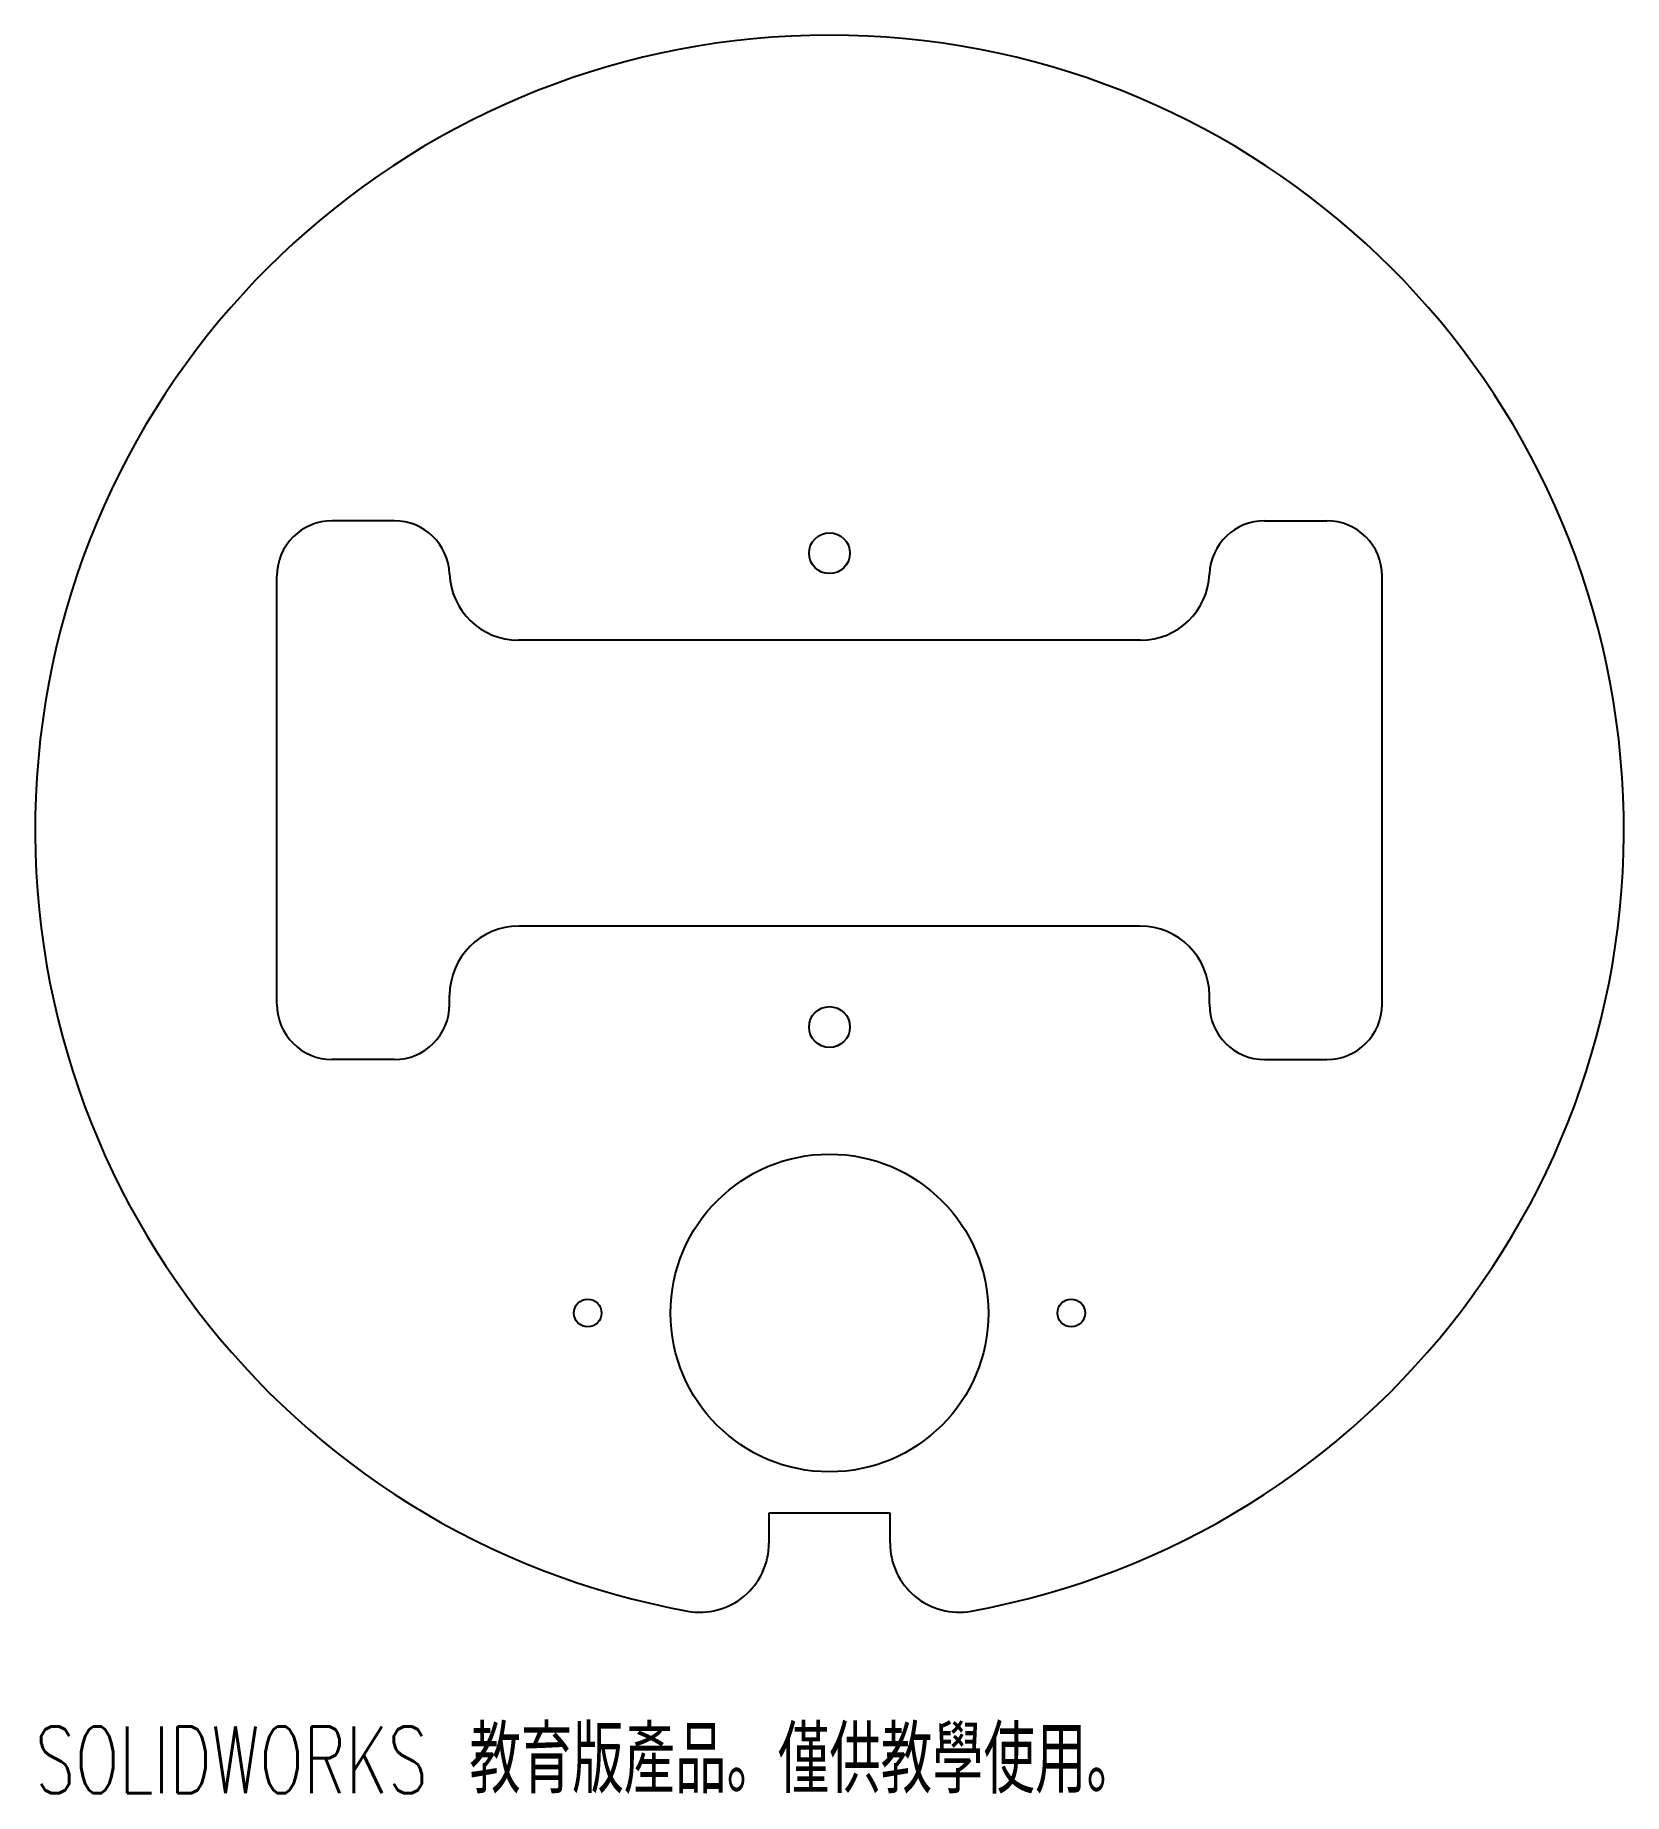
# Model space of a CAD drawing. Header units: millimetres. Extents: x -58 to 58, y -70 to 58.
import ezdxf

# ---------------------------------------------------------------- set-up
doc = ezdxf.new("R2010")
doc.units = ezdxf.units.MM
doc.styles.add('SLDTEXTSTYLE0', font='TXT', dxfattribs={"width": 0.7, "bigfont": 'bigfont'})

msp = doc.modelspace()

# ---------------------------------------------------------------- linework, layer by layer
at = {"color": 7, "linetype": 'Continuous', "lineweight": 25}
for p, q in [((-31.5, 22.35), (-36, 22.35)), ((31.5, 22.35), (36, 22.35)), ((-40, -12.65), (-40, 18.35)), ((40, -12.65), (40, 18.35)), ((22.51, 13.7), (-22.51, 13.7)), ((22.5, -7), (-22.5, -7)), ((-27.5, -12.65), (-27.5, -12)), ((27.5, -12.65), (27.5, -12)), ((-31.5, -16.65), (-36, -16.65)), ((31.5, -16.65), (36, -16.65)), ((4.38, -49.5), (-4.38, -49.5)), ((-4.38, -49.5), (-4.38, -51.66)), ((4.38, -51.66), (4.38, -49.5))]:
    msp.add_line(p, q, dxfattribs=at)
for centre, radius in [((0, 20), 1.48), ((0, -14.3), 1.48), ((0, -35), 11.5), ((-17.5, -35), 1), ((17.5, -35), 1)]:
    msp.add_circle(centre, radius, dxfattribs=at)
for centre, radius, start, end in [((0, 0), 57.5, 280.2866, 259.7134), ((-36, 18.35), 4, 90, 180), ((-31.5, 18.35), 4, 2.2287, 90), ((31.5, 18.35), 4, 90, 177.7713), ((36, 18.35), 4, 0, 90), ((-22.51, 18.7), 5, 182.2287, 270), ((22.51, 18.7), 5, 270, 357.7713), ((-22.5, -12), 5, 90, 180), ((22.5, -12), 5, 0, 90), ((-36, -12.65), 4, 180, 270), ((-31.5, -12.65), 4, 270, 0), ((31.5, -12.65), 4, 180, 270), ((36, -12.65), 4, 270, 0), ((-9.38, -51.66), 5, 259.7134, 0), ((9.38, -51.66), 5, 180, 280.2866)]:
    msp.add_arc(centre, radius, start, end, dxfattribs=at)

# ---------------------------------------------------------------- texts
at = {"color": 7, "linetype": 'Continuous', "insert": (-57.5, -64.93), "char_height": 4.83362, "attachment_point": 1, "style": 'SLDTEXTSTYLE0'}
msp.add_mtext('SOLIDWORKS \\M+18BB3\\M+188E7\\M+194C5產\\M+19569\\M+18142\\M+18BCD\\M+18B9F\\M+18BB3\\M+19B7B\\M+18E67\\M+19770\\M+18142', dxfattribs=at)

doc.saveas('drawing.dxf')
